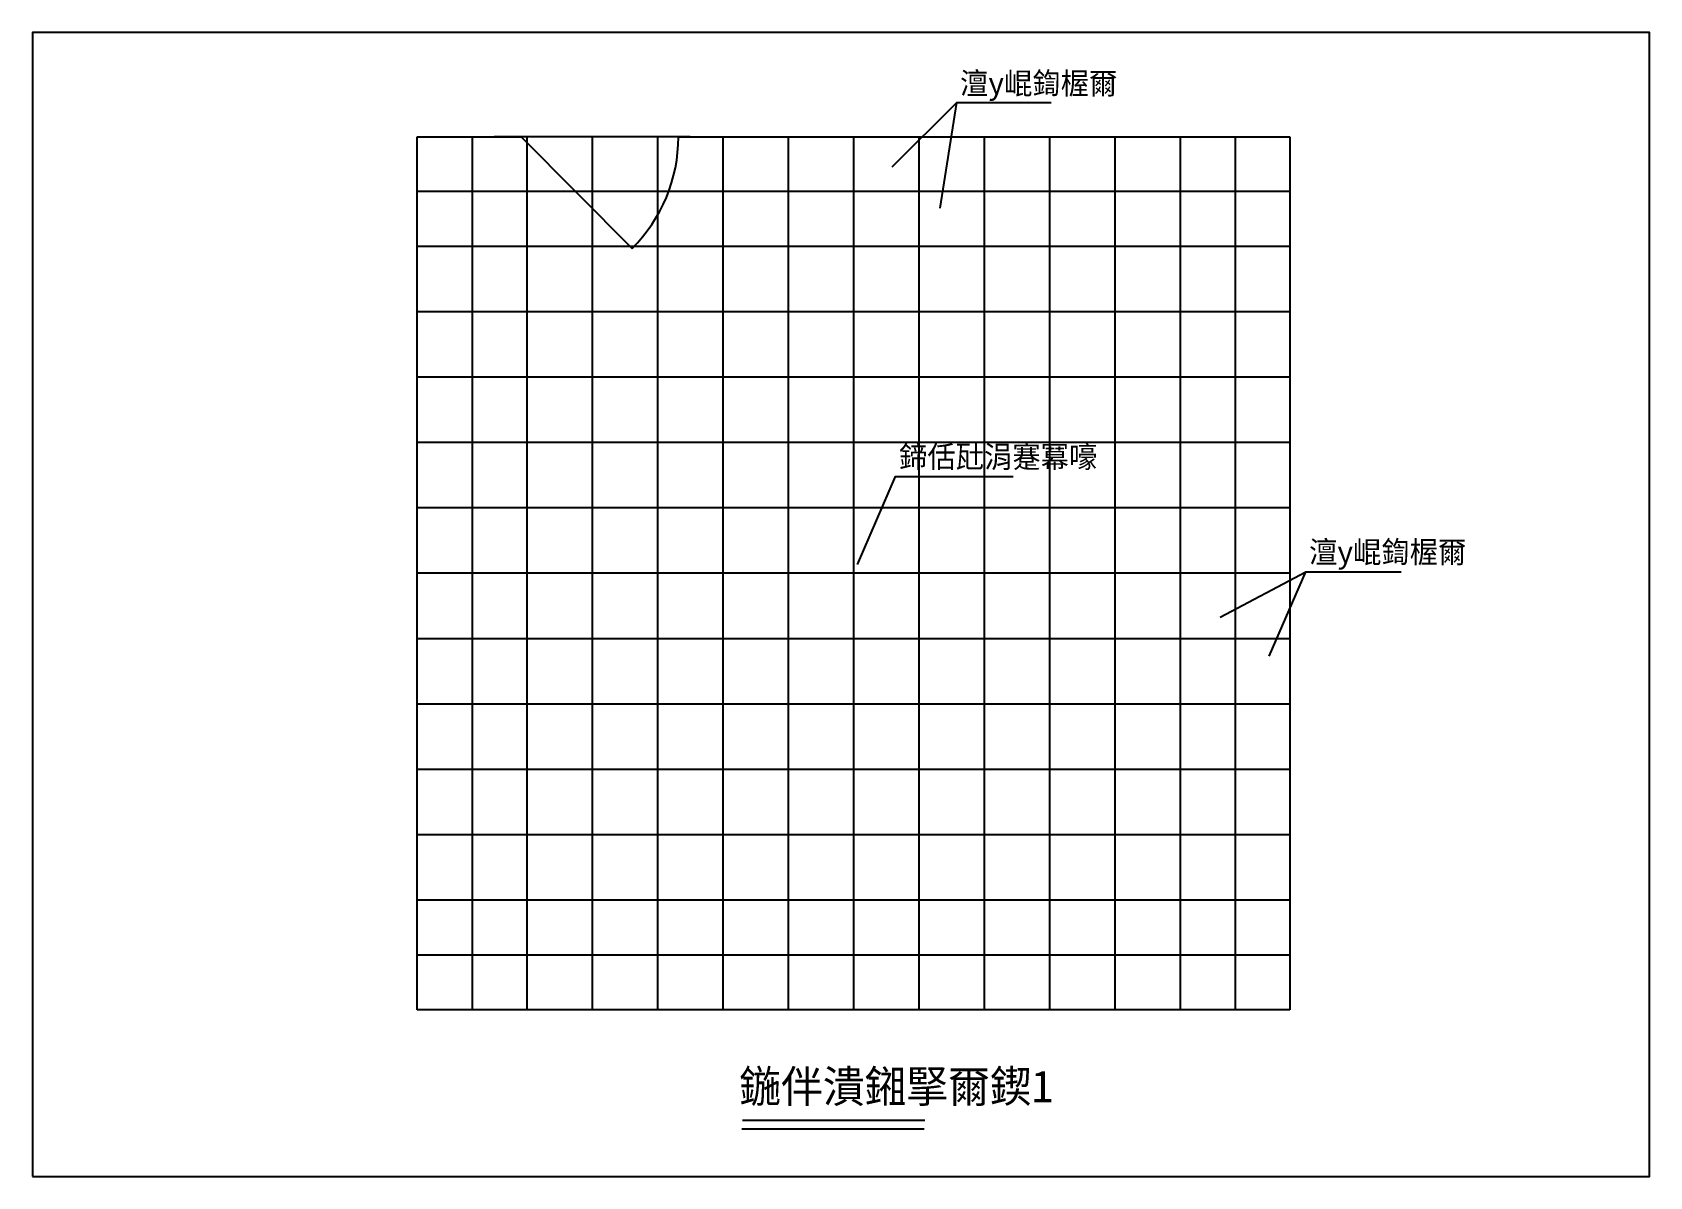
# Model space of a CAD drawing. Header units: metres. Extents: x 0 to 420, y 0 to 297.
import ezdxf

# ---------------------------------------------------------------- set-up
doc = ezdxf.new("R2010")
doc.units = ezdxf.units.M

msp = doc.modelspace()

# ---------------------------------------------------------------- linework, layer by layer
for p, q in [((99.97, 43.3), (99.97, 269.87)), ((99.97, 269.87), (126.93, 269.87)), ((114.19, 269.87), (114.19, 43.3)), ((170.83, 269.87), (119.92, 269.87)), ((126.93, 269.87), (155.73, 240.9)), ((128.41, 269.87), (128.41, 43.3)), ((145.38, 269.87), (145.38, 43.3)), ((162.35, 269.87), (162.35, 43.3)), ((167.79, 269.87), (326.54, 269.87)), ((179.32, 269.87), (179.32, 43.3)), ((196.28, 269.87), (196.28, 43.3)), ((213.25, 269.87), (213.25, 43.3)), ((230.22, 269.87), (230.22, 43.3)), ((247.19, 269.87), (247.19, 43.3)), ((264.16, 269.87), (264.16, 43.3)), ((281.13, 269.87), (281.13, 43.3)), ((298.1, 269.87), (298.1, 43.3)), ((312.32, 269.87), (312.32, 43.3)), ((326.54, 269.87), (326.54, 43.3)), ((326.54, 255.66), (99.97, 255.66)), ((326.54, 241.44), (99.97, 241.44)), ((326.54, 224.47), (99.97, 224.47)), ((326.54, 207.5), (99.97, 207.5)), ((326.54, 190.53), (99.97, 190.53)), ((326.54, 173.56), (99.97, 173.56)), ((326.54, 156.59), (99.97, 156.59)), ((326.54, 139.62), (99.97, 139.62)), ((326.54, 122.65), (99.97, 122.65)), ((326.54, 105.68), (99.97, 105.68)), ((326.54, 88.71), (99.97, 88.71)), ((326.54, 71.74), (99.97, 71.74)), ((326.54, 57.52), (99.97, 57.52)), ((326.54, 43.3), (99.97, 43.3)), ((184.4, 14.63), (231.73, 14.63)), ((184.29, 12.38), (231.6, 12.38))]:
    msp.add_line(p, q)
for points in [[(0, 0), (420, 0), (420, 297), (0, 297), (0, 0)], [(223.31, 262.07), (240.05, 278.8)], [(235.79, 251.4), (240.05, 278.8), (264.58, 278.8)], [(214.25, 158.88), (224.18, 181.74), (254.69, 181.74)], [(308.46, 145.2), (330.69, 157.02)], [(321.17, 135.11), (330.69, 157.02), (355.45, 157.02)]]:
    msp.add_lwpolyline(points)
msp.add_arc((126.93, 269.87), 40.85, -45.17, 0)

# ---------------------------------------------------------------- texts
for s, height, p in [('澶у崐鍧楃爾', 5.66, (240.94, 280.96)), ('鍗佸瓧涓蹇冪嚎', 5.66, (225.07, 184.02)), ('澶у崐鍧楃爾', 5.66, (331.58, 159.3)), ('鍦伴潰鎺掔爾鍥1', 8.34, (183.59, 19.25))]:
    msp.add_text(s, height=height).set_placement(p)

doc.saveas('drawing.dxf')
